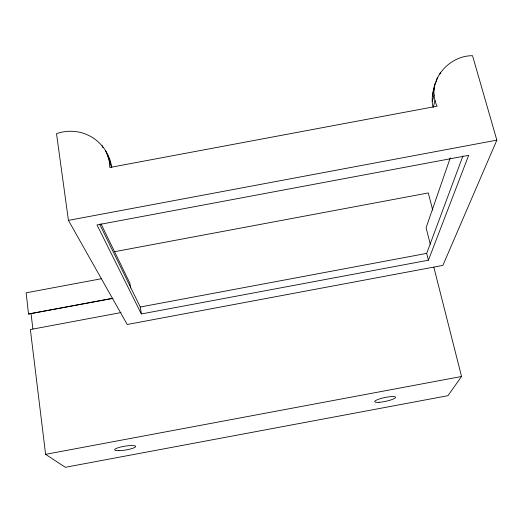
<?xml version="1.0" encoding="UTF-8"?>
<svg xmlns="http://www.w3.org/2000/svg" width="523" height="523" viewBox="0 0 523 523"><rect width="100%" height="100%" fill="white"/><g stroke="black" fill="none" stroke-linecap="round" stroke-linejoin="round"><path stroke-width="0.78" d="M109.314 161.535L109.797 167.491L437.071 106.189C425.506 82.392 447.747 55.51 472.531 55.706L496.85 140.138L442.883 265.396L127.226 324.495L68.428 220.373L56.51 133.64C82.091 124.912 107.836 141.066 111.778 167.674L109.314 161.535L107.836 155.802M435.097 100.508L433.162 107.47C430.978 99.331 432.828 90.969 435.254 83.124M432.273 95.931L434.182 88.838M436.143 81.993L437.313 77.659M432.214 101.71L434.129 94.683M439.902 74.037L440.301 72.586M450.257 157.861L426.088 227.76L430.324 244.306M428.415 260.206L468.673 155.331L97.01 224.936L141.354 313.95L428.415 260.206L426.683 253.387L462.92 155.946M433.332 90.276L434.345 87.576M433.855 267.26L461.548 376.488L447.936 395.689L65.336 467.294L45.599 454.337L30.367 329.542L121.009 312.571M68.428 220.373L496.85 140.138M114.145 251.772L428.272 192.948L432.737 210.135M101.645 278.681L26.15 292.815L28.497 314.022L112.916 298.424M28.497 314.022L112.811 298.234M99.684 224.275L140.269 307.014L426.683 253.387M45.599 454.337L461.548 376.488M100.998 223.831L129.9 283.224L130.645 288.036M110.314 162.006L105.404 150.428M102.09 145.531L102.939 147.636M140.269 307.014L141.354 313.95M31.053 313.754L32.897 328.987M118.917 450.669A10.663 1.948 -9.2 0 0 135.634 446.675A10.663 1.948 -9.2 0 0 120.957 446.956A10.663 1.948 -9.2 0 0 118.917 450.669M379.044 402.305A10.663 1.948 -11.9 0 0 395.525 397.519A10.663 1.948 -11.9 0 0 380.842 398.513A10.663 1.948 -11.9 0 0 379.044 402.305"/></g></svg>
